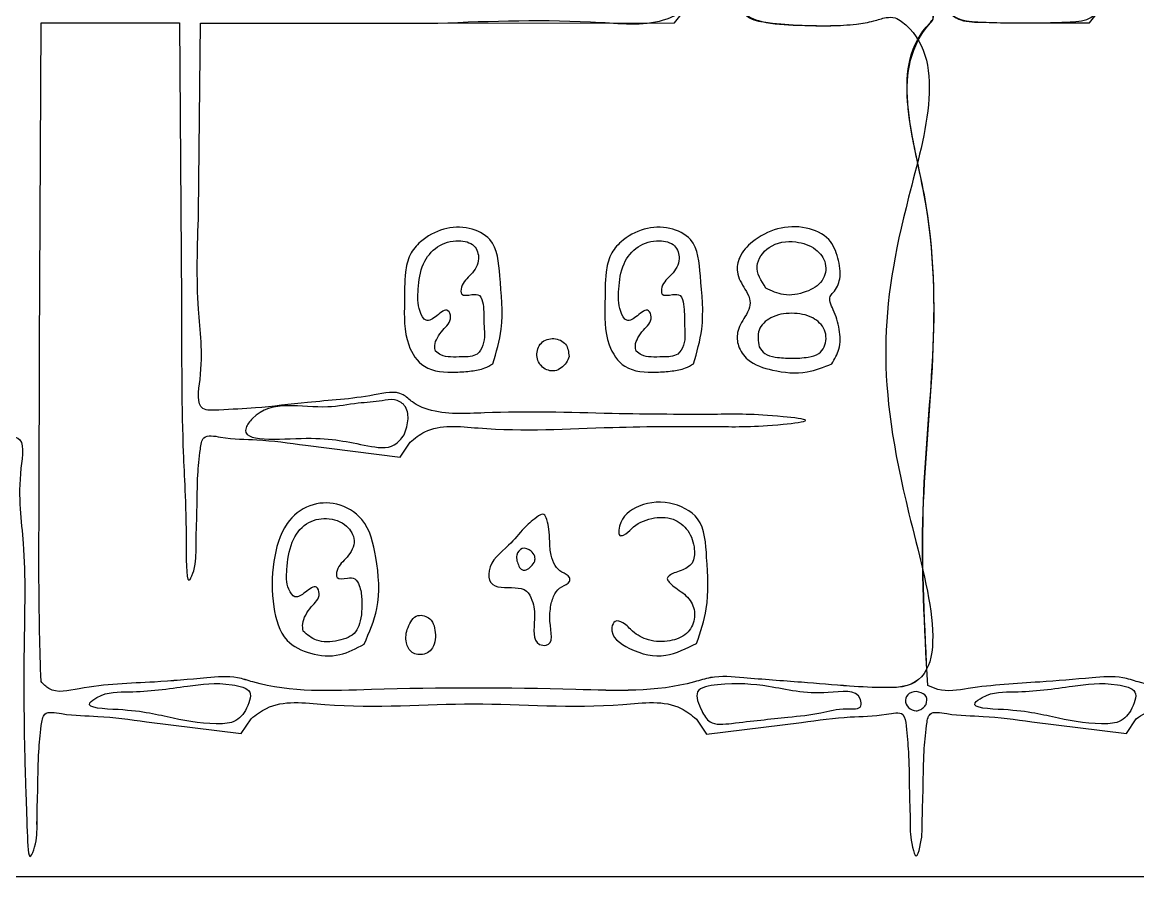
# Model space of a CAD drawing. Extents: x 15.9 to 97.5, y 243.5 to 291.3.
# Drawn here: x 25.06 to 38.71, y 243.53 to 253.99 of the extents above; entities that cross this region are included whole.
import ezdxf

# ---------------------------------------------------------------- set-up
doc = ezdxf.new("R2010")
doc.units = 0
for name, color, linetype in [('black', 7, 'CONTINUOUS'), ('blue', 7, 'CONTINUOUS'), ('red', 7, 'CONTINUOUS')]:
    doc.layers.add(name, color=color, linetype=linetype)

msp = doc.modelspace()

# ---------------------------------------------------------------- linework, layer by layer
at = {"layer": 'black', "color": 7}
for points in [[(15.851808, 267.403162), (15.851808, 291.279162), (56.661142, 291.279162), (97.470476, 291.279162), (97.470476, 267.403162), (97.470476, 243.527163), (56.661142, 243.527163), (15.851808, 243.527163)], [(34.160567, 250.736943)], [(34.081347, 250.015671)], [(30.117799, 249.962385)], [(31.753264, 249.899559)], [(32.573132, 249.962388)], [(30.820882, 249.809424)], [(33.276214, 249.809427)], [(34.969543, 249.809431)], [(31.138705, 247.329783)], [(31.515137, 246.655623)], [(28.496586, 246.535999)], [(30.118146, 246.490493)], [(29.243611, 246.376611)], [(33.31338, 246.384648)], [(25.288607, 245.919046)], [(36.143597, 245.869666)], [(25.249835, 244.622841)]]:
    msp.add_lwpolyline(points, close=True, dxfattribs=at)
for points in [[(25.270088, 250.004163), (25.292148, 253.983496), (26.138815, 253.983496), (26.985482, 253.983496), (27.007612, 250.575663)], [(27.216927, 251.659293), (27.239487, 253.980456), (30.146032, 253.981956)], [(28.527302, 248.811981), (29.685448, 248.666489), (29.806295, 248.848493)], [(26.579955, 245.425314), (27.738102, 245.279822), (27.858949, 245.461827)], [(33.310921, 245.458431), (33.434021, 245.273032), (34.597326, 245.417338)], [(37.417296, 245.425319), (38.575443, 245.279827), (38.696289, 245.461832)]]:
    msp.add_lwpolyline(points, dxfattribs=at)
for points, knots in [([(30.146032, 253.981956), (30.803908, 254.006773), (31.730299, 254.041719), (32.78594, 253.938062), (33.181909, 254.137877), (33.363037, 254.321208), (33.642982, 254.317459), (33.81497, 254.172639), (33.971978, 254.017077), (34.250637, 253.97893), (34.577335, 253.951582), (34.939445, 253.947323), (35.236168, 253.961039), (35.46538, 253.998864), (35.616235, 254.05216), (35.741666, 254.058725), (36.414899, 253.604364), (35.575377, 250.932053), (35.494282, 249.128975), (36.512544, 245.861154), (35.544597, 245.838879), (35.140633, 245.862682), (34.556479, 245.912918), (33.994254, 245.951605), (33.547683, 245.995327), (32.887774, 245.780716), (31.47318, 245.842207), (29.696807, 245.846508), (28.283236, 245.774866), (27.637551, 245.991917), (27.227218, 245.954958), (26.577173, 245.895891), (25.968561, 245.89052), (25.435858, 245.758259), (25.318914, 245.885952), (25.288607, 245.919046)], [0, 0, 0, 0, 1.99607, 2.810776, 3.056248, 3.306011, 3.55579, 3.804345, 3.966705, 4.205517, 4.609957, 4.966678, 5.286301, 5.502161, 5.658383, 5.769247, 5.860269, 8.012685, 11.889929, 14.010111, 14.21123, 14.655297, 15.247622, 15.956565, 16.36219, 16.566231, 18.020869, 20.522643, 21.977155, 22.172489, 22.54761, 23.191264, 24.116902, 24.487581, 24.617254, 24.617254, 24.617254, 24.617254]), ([(36.143595, 245.869608), (36.105801, 246.586724), (35.999344, 248.606629), (36.485112, 251.117955), (35.666732, 253.490455), (36.209662, 254.022645), (36.217958, 254.090728), (36.201766, 254.161555), (36.156652, 254.287548), (36.317853, 254.250608), (36.372437, 254.127157), (36.548553, 254.003287), (36.876499, 253.991025), (37.320865, 253.978497), (37.756845, 253.991161), (38.102328, 254.002264), (38.243808, 254.136796), (38.34099, 254.240241), (38.458036, 254.294627), (38.584817, 254.32292), (38.711598, 254.294627), (38.828646, 254.24024), (38.925824, 254.136798), (39.067331, 254.002246), (39.412566, 253.991299), (39.851722, 253.977412), (40.290433, 253.994101), (40.632383, 253.998364), (40.789083, 254.146518), (41.018567, 254.297357), (41.592152, 254.261823), (42.394817, 254.306436), (43.197482, 254.261823), (43.771068, 254.297355), (44.000551, 254.146518), (44.157258, 253.998363), (44.499157, 253.994128), (44.938251, 253.977202), (45.37607, 253.991921), (45.723804, 254.001314), (45.891693, 254.169548), (46.065788, 254.317175), (46.34225, 254.318531), (46.515086, 254.172453), (46.671935, 254.017126), (46.950656, 253.978887), (47.277326, 253.951581), (47.639443, 253.947311), (47.936165, 253.961029), (48.165378, 253.998854), (48.316233, 254.05215), (48.441663, 254.058715), (49.114895, 253.604354), (48.275374, 250.932044), (48.19428, 249.128963), (49.21254, 245.861146), (48.244594, 245.838868), (47.840629, 245.862681), (47.256486, 245.912861), (46.694215, 245.951767), (46.247738, 245.995041), (45.433063, 245.732646), (43.544947, 245.87258), (41.162746, 245.878701), (39.274768, 245.725167), (38.474885, 245.9917), (38.063936, 245.95448), (37.435558, 245.902102), (36.815146, 245.871824), (36.338616, 245.779084), (36.183668, 245.851054), (36.143597, 245.869666)], [0, 0, 0, 0, 2.131708, 6.004398, 8.113401, 8.167778, 8.231539, 8.302195, 8.412765, 8.488841, 8.662815, 8.821885, 9.099927, 9.622954, 10.160049, 10.434266, 10.60378, 10.726075, 10.859055, 10.983732, 11.10841, 11.24139, 11.363685, 11.5332, 11.807417, 12.344511, 12.871351, 13.148285, 13.3098, 13.501142, 13.957313, 14.950858, 15.944403, 16.400574, 16.591916, 16.753432, 17.030365, 17.557203, 18.094299, 18.368516, 18.538029, 18.787715, 19.037471, 19.286029, 19.448389, 19.687201, 20.091641, 20.448362, 20.767985, 20.983846, 21.140067, 21.250931, 21.341953, 23.494369, 27.371613, 29.491794, 29.692914, 30.136981, 30.729306, 31.438248, 31.843874, 32.047915, 33.985121, 37.382943, 39.320054, 39.515389, 39.89051, 40.534164, 41.411691, 41.787036, 41.917962, 41.917962, 41.917962, 41.917962]), ([(29.806295, 248.848493), (29.864594, 248.895566), (30.095963, 249.082379), (31.007486, 248.963278), (32.125071, 249.042378), (33.488057, 249.044572), (34.077119, 249.032536), (34.795487, 249.11523), (34.0754, 249.197829), (33.484451, 249.184678), (32.156523, 249.195257), (31.02271, 249.23818), (30.174604, 249.175994), (29.848311, 249.317745), (29.674776, 249.496499), (29.188748, 249.378337), (28.622081, 249.353541), (27.965805, 249.263827), (27.571453, 249.249122), (27.172393, 249.226221), (27.290461, 249.861017), (27.180396, 250.549342), (27.203538, 251.252472), (27.216927, 251.659293)], [0, 0, 0, 0, 0.22036, 0.874529, 2.523046, 3.809298, 4.609135, 4.887784, 5.167104, 5.96898, 7.258631, 8.822389, 9.512623, 9.727295, 9.872791, 10.224366, 11.047195, 11.686579, 12.137339, 12.333244, 12.690262, 13.550597, 14.731807, 14.731807, 14.731807, 14.731807]), ([(30.820879, 249.809426), (30.861953, 249.950996), (30.96466, 250.304998), (30.906703, 250.806977), (30.873246, 251.326403), (30.523235, 251.496189), (30.208178, 251.478614), (29.954424, 251.341636), (29.788984, 251.14655), (29.735301, 250.88278), (29.741067, 250.513846), (29.722145, 250.100256), (29.97032, 249.714491), (30.305116, 249.700984), (30.550023, 249.717768), (30.707719, 249.744025), (30.788475, 249.790696), (30.820882, 249.809424)], [0, 0, 0, 0, 0.436277, 1.09093, 1.550025, 1.836196, 2.149453, 2.473412, 2.673111, 2.896071, 3.258954, 3.788179, 4.113296, 4.506411, 4.697613, 4.864241, 4.975925, 4.975925, 4.975925, 4.975925]), ([(33.276212, 249.809429), (33.317286, 249.950999), (33.419993, 250.305001), (33.362036, 250.80698), (33.328579, 251.326406), (32.978568, 251.496191), (32.66351, 251.478617), (32.409757, 251.341638), (32.244316, 251.146553), (32.190633, 250.882783), (32.196399, 250.513849), (32.177477, 250.100259), (32.425652, 249.714494), (32.760448, 249.700987), (33.005355, 249.717771), (33.163051, 249.744028), (33.243807, 249.790699), (33.276214, 249.809427)], [0, 0, 0, 0, 0.436277, 1.09093, 1.550025, 1.836197, 2.149454, 2.473412, 2.673111, 2.896072, 3.258955, 3.78818, 4.113297, 4.506411, 4.697614, 4.864241, 4.975925, 4.975925, 4.975925, 4.975925]), ([(34.969546, 249.809429), (35.003129, 249.867305), (35.077991, 249.996319), (35.071863, 250.236718), (35.010101, 250.427653), (34.946494, 250.550612), (34.937149, 250.636108), (35.021611, 250.708724), (35.089672, 250.870552), (35.054498, 251.105213), (34.946236, 251.369505), (34.643465, 251.500837), (34.299812, 251.486636), (34.014353, 251.336476), (33.832076, 251.143041), (33.790784, 250.912108), (33.888657, 250.751427), (33.969846, 250.618171), (33.969839, 250.490857), (33.891591, 250.361979), (33.800131, 250.214565), (33.814782, 250.011565), (33.957434, 249.8123), (34.273655, 249.71244), (34.637571, 249.674973), (34.869753, 249.769013), (34.969543, 249.809431)], [0, 0, 0, 0, 0.197658, 0.440612, 0.69134, 0.792727, 0.863008, 0.923152, 1.108005, 1.365461, 1.618056, 1.927039, 2.278118, 2.624865, 2.869744, 3.050662, 3.281524, 3.411079, 3.513539, 3.643094, 3.857412, 4.018915, 4.22248, 4.552247, 4.975208, 5.294015, 5.294015, 5.294015, 5.294015]), ([(30.117798, 249.962389), (30.112585, 249.985927), (30.100116, 250.042223), (30.142181, 250.134187), (30.215798, 250.24112), (30.330128, 250.336094), (30.266014, 250.508186), (30.13468, 250.394107), (29.9973, 250.301073), (29.893005, 250.506629), (29.904361, 250.732628), (29.936036, 251.030516), (30.129016, 251.264373), (30.373269, 251.337895), (30.602605, 251.284739), (30.672833, 251.075399), (30.563598, 250.89677), (30.431141, 250.800713), (30.421861, 250.627683), (30.554998, 250.661586), (30.674382, 250.659565), (30.715055, 250.48767), (30.70274, 250.296365), (30.732438, 250.079382), (30.627094, 249.893483), (30.454324, 249.895197), (30.310273, 249.889207), (30.192101, 249.904807), (30.139002, 249.945954), (30.117799, 249.962385)], [0, 0, 0, 0, 0.070873, 0.169512, 0.286448, 0.472957, 0.55694, 0.706793, 0.848371, 0.977451, 1.254757, 1.570335, 1.840485, 2.110508, 2.306745, 2.4723, 2.685681, 2.88275, 2.965462, 3.090141, 3.184051, 3.298699, 3.536268, 3.799016, 3.929604, 4.116221, 4.258848, 4.378477, 4.458001, 4.458001, 4.458001, 4.458001]), ([(32.573131, 249.962392), (32.567918, 249.98593), (32.555449, 250.042226), (32.597514, 250.13419), (32.671131, 250.241123), (32.785461, 250.336097), (32.721347, 250.508189), (32.590012, 250.39411), (32.452632, 250.301076), (32.348337, 250.506632), (32.359693, 250.732631), (32.391368, 251.030519), (32.584348, 251.264376), (32.828601, 251.337898), (33.057938, 251.284742), (33.128166, 251.075402), (33.018931, 250.896773), (32.886474, 250.800716), (32.877194, 250.627686), (33.010331, 250.661589), (33.129716, 250.659568), (33.170389, 250.487673), (33.158074, 250.296368), (33.187772, 250.079385), (33.082427, 249.893486), (32.909657, 249.8952), (32.765606, 249.88921), (32.647435, 249.90481), (32.594335, 249.945957), (32.573132, 249.962388)], [0, 0, 0, 0, 0.070873, 0.169512, 0.286448, 0.472957, 0.55694, 0.706793, 0.848371, 0.977452, 1.254758, 1.570335, 1.840485, 2.110508, 2.306746, 2.472301, 2.685682, 2.882751, 2.965463, 3.090142, 3.184052, 3.298701, 3.53627, 3.799017, 3.929606, 4.116223, 4.25885, 4.378479, 4.458003, 4.458003, 4.458003, 4.458003]), ([(34.160567, 250.736946), (34.103604, 250.826455), (33.994011, 250.998663), (34.201884, 251.287229), (34.506759, 251.326923), (34.769789, 251.240404), (34.920254, 251.044854), (34.87156, 250.798688), (34.64541, 250.675007), (34.388991, 250.627408), (34.232146, 250.702619), (34.160567, 250.736943)], [0, 0, 0, 0, 0.290859, 0.559589, 0.893884, 1.153136, 1.363502, 1.573077, 1.812389, 2.08971, 2.322515, 2.322515, 2.322515, 2.322515]), ([(27.007612, 250.575663), (27.008586, 249.899046), (27.010171, 248.798862), (27.068698, 248.090653), (27.065757, 247.028227), (27.189816, 247.348967), (27.182286, 247.609869), (27.200563, 248.009103), (27.200542, 248.415283), (27.229208, 248.692649), (27.263845, 248.95647), (27.594607, 248.881856), (27.970165, 248.888866), (28.324596, 248.839954), (28.527302, 248.811981)], [0, 0, 0, 0, 1.850066, 3.008221, 3.411393, 3.527439, 3.823423, 4.263199, 4.701286, 5.020545, 5.166436, 5.368579, 5.81678, 6.415576, 6.415576, 6.415576, 6.415576]), ([(34.081347, 250.015671), (34.068566, 250.08792), (34.04306, 250.232108), (34.232589, 250.403549), (34.477625, 250.441305), (34.727412, 250.402218), (34.905694, 250.236115), (34.906352, 250.039975), (34.807017, 249.919248), (34.65784, 249.882422), (34.478077, 249.873853), (34.300469, 249.883018), (34.147138, 249.917873), (34.101086, 249.986329), (34.081347, 250.015671)], [0, 0, 0, 0, 0.20685, 0.412808, 0.676044, 0.939278, 1.145237, 1.352087, 1.455004, 1.592202, 1.79425, 1.996297, 2.133495, 2.236414, 2.236414, 2.236414, 2.236414]), ([(31.753264, 249.899559), (31.746323, 249.954192), (31.732321, 250.064404), (31.565346, 250.139089), (31.394195, 250.083216), (31.338204, 249.909597), (31.410943, 249.752097), (31.557769, 249.704728), (31.659205, 249.75539), (31.724029, 249.816694), (31.743665, 249.872351), (31.753264, 249.899559)], [0, 0, 0, 0, 0.155403, 0.313494, 0.475556, 0.637618, 0.795708, 0.951112, 1.036555, 1.125897, 1.211338, 1.211338, 1.211338, 1.211338]), ([(25.288598, 245.918996), (25.282075, 246.118525), (25.259568, 246.807032), (25.265867, 248.16909), (25.26854, 249.331223), (25.270088, 250.004163)], [0, 0, 0, 0, 0.598878, 2.066527, 4.085443, 4.085443, 4.085443, 4.085443]), ([(23.765032, 248.798446), (23.967216, 248.824779), (24.319903, 248.870715), (24.701616, 248.884207), (25.105468, 248.944539), (24.983737, 248.256751), (25.112197, 247.526007), (25.069509, 246.304652), (25.083683, 244.99611), (25.107347, 244.446432), (25.131954, 243.672945), (25.243354, 243.965083), (25.235137, 244.219384), (25.244321, 244.471479), (25.249835, 244.622841)], [0, 0, 0, 0, 0.599974, 1.046582, 1.244415, 1.613246, 2.536707, 3.829091, 5.212375, 6.070397, 6.368213, 6.483238, 6.777817, 7.220454, 7.220454, 7.220454, 7.220454]), ([(29.243646, 246.376619), (29.306201, 246.519382), (29.453926, 246.85652), (29.408205, 247.390846), (29.292272, 247.901407), (28.924665, 248.120879), (28.559168, 248.103817), (28.237085, 247.836755), (28.114455, 247.364378), (28.10852, 246.877293), (28.232807, 246.411123), (28.594041, 246.240265), (28.943184, 246.212222), (29.146642, 246.323551), (29.243611, 246.376611)], [0, 0, 0, 0, 0.460661, 1.087862, 1.584767, 1.943121, 2.271964, 2.623145, 3.11751, 3.671545, 4.113822, 4.441784, 4.798901, 5.124091, 5.124091, 5.124091, 5.124091]), ([(33.313388, 246.38466), (33.360867, 246.525178), (33.476497, 246.867398), (33.437804, 247.376283), (33.411805, 247.92848), (32.975747, 248.149363), (32.570072, 248.091701), (32.362216, 247.896316), (32.357048, 247.694059), (32.454292, 247.716635), (32.541433, 247.834429), (32.756001, 247.93149), (33.023583, 247.93713), (33.229218, 247.773528), (33.296094, 247.566981), (33.284647, 247.355437), (33.146794, 247.280565), (33.043195, 247.251946), (32.985392, 247.222496), (32.942621, 247.176553), (32.987674, 247.123873), (33.040944, 247.07303), (33.153368, 247.002644), (33.277513, 246.882945), (33.30423, 246.675), (33.202389, 246.479796), (32.974577, 246.400358), (32.73551, 246.404525), (32.536366, 246.510583), (32.443701, 246.630887), (32.310152, 246.679118), (32.229106, 246.482837), (32.536776, 246.269621), (32.92373, 246.190068), (33.188337, 246.322205), (33.31338, 246.384648)], [0, 0, 0, 0, 0.439215, 1.06967, 1.553273, 1.948544, 2.369525, 2.708228, 2.77573, 2.822167, 2.946795, 3.224961, 3.485442, 3.712732, 3.955012, 4.125711, 4.288291, 4.378626, 4.449043, 4.489784, 4.537685, 4.621424, 4.726127, 4.929305, 5.116357, 5.313915, 5.539044, 5.797589, 6.020166, 6.176627, 6.274416, 6.356852, 6.691479, 7.143563, 7.548611, 7.548611, 7.548611, 7.548611]), ([(31.515146, 246.655619), (31.516962, 246.721804), (31.520131, 246.837351), (31.567462, 246.989403), (31.651287, 247.087703), (31.762989, 247.113528), (31.763038, 247.222133), (31.652886, 247.247365), (31.572827, 247.341058), (31.522567, 247.475241), (31.515109, 247.626506), (31.5094, 247.777163), (31.488756, 247.880821), (31.445683, 247.993444), (31.311249, 247.900027), (31.185474, 247.786032), (30.998601, 247.550444), (30.751192, 247.378926), (30.781825, 247.044465), (31.042128, 247.081051), (31.23896, 247.047208), (31.321786, 246.878591), (31.343507, 246.67434), (31.291697, 246.378332), (31.568124, 246.340705), (31.538385, 246.517452), (31.515137, 246.655623)], [0, 0, 0, 0, 0.198355, 0.346292, 0.466047, 0.580332, 0.628297, 0.742581, 0.857416, 0.994716, 1.161912, 1.313071, 1.435335, 1.507581, 1.600065, 1.805092, 2.084961, 2.482022, 2.627092, 2.930358, 3.074331, 3.204975, 3.440744, 3.755136, 3.837982, 4.134726, 4.134726, 4.134726, 4.134726]), ([(28.496553, 246.535983), (28.492791, 246.565632), (28.484242, 246.633011), (28.527075, 246.737071), (28.603805, 246.852002), (28.720273, 246.947622), (28.658539, 247.122192), (28.525805, 247.008268), (28.396661, 246.917343), (28.285232, 247.092264), (28.297296, 247.320672), (28.331077, 247.614399), (28.511738, 247.871958), (28.788413, 247.938754), (29.027722, 247.857929), (29.160278, 247.638923), (29.048163, 247.429493), (28.911337, 247.334896), (28.895159, 247.156459), (29.031253, 247.189565), (29.138683, 247.189342), (29.201984, 247.070637), (29.215794, 246.933745), (29.218552, 246.774358), (29.195294, 246.638548), (29.130809, 246.47891), (28.918123, 246.407067), (28.671519, 246.387765), (28.549089, 246.491509), (28.496586, 246.535999)], [0, 0, 0, 0, 0.088514, 0.201156, 0.324222, 0.51274, 0.597222, 0.747471, 0.886702, 1.005377, 1.248973, 1.591034, 1.875097, 2.12837, 2.389904, 2.586902, 2.80837, 3.013253, 3.098151, 3.223494, 3.314882, 3.411944, 3.579608, 3.737642, 3.884542, 3.994758, 4.232871, 4.498492, 4.697928, 4.697928, 4.697928, 4.697928]), ([(31.138705, 247.329783), (31.120373, 247.374582), (31.088082, 247.453497), (31.174764, 247.576592), (31.285056, 247.526751), (31.336931, 247.460194), (31.338245, 247.383082), (31.288304, 247.330186), (31.241079, 247.28172), (31.171971, 247.278705), (31.150652, 247.311439), (31.138705, 247.329783)], [0, 0, 0, 0, 0.13842, 0.243828, 0.357169, 0.433674, 0.492851, 0.569356, 0.643042, 0.690917, 0.751941, 0.751941, 0.751941, 0.751941]), ([(30.118146, 246.490493), (30.109135, 246.565163), (30.093607, 246.69384), (29.87444, 246.760278), (29.766652, 246.578341), (29.739228, 246.409609), (29.81904, 246.25082), (29.960865, 246.238129), (30.060931, 246.290017), (30.110376, 246.381487), (30.115393, 246.451873), (30.118146, 246.490493)], [0, 0, 0, 0, 0.207537, 0.357644, 0.546174, 0.737317, 0.872922, 1.021249, 1.105799, 1.200914, 1.316548, 1.316548, 1.316548, 1.316548]), ([(27.858949, 245.461827), (27.920071, 245.508876), (28.17386, 245.70423), (29.164334, 245.563665), (30.586538, 245.701985), (32.004895, 245.562171), (32.999987, 245.705491), (33.250351, 245.506558), (33.310921, 245.458431)], [0, 0, 0, 0, 0.227093, 0.942917, 2.76532, 4.594231, 5.307255, 5.534804, 5.534804, 5.534804, 5.534804]), ([(38.696289, 245.461832), (38.767832, 245.50864), (39.108442, 245.731486), (40.416683, 245.537974), (41.54004, 245.599406), (42.352481, 245.643836)], [0, 0, 0, 0, 0.25308, 1.204889, 3.69202, 3.69202, 3.69202, 3.69202]), ([(25.249808, 244.622833), (25.251291, 244.771552), (25.253856, 245.028651), (25.281799, 245.305979), (25.316514, 245.569804), (25.647249, 245.495189), (26.022824, 245.502199), (26.377252, 245.453288), (26.579955, 245.425314)], [0, 0, 0, 0, 0.438086, 0.757345, 0.903236, 1.105379, 1.55358, 2.152376, 2.152376, 2.152376, 2.152376]), ([(34.597326, 245.417338), (34.800824, 245.445445), (35.155999, 245.494501), (35.528749, 245.486583), (35.860579, 245.565312), (35.885629, 245.298494), (35.915256, 245.024008), (35.914668, 244.622685), (35.931329, 244.209135), (35.927571, 243.983114), (36.00248, 243.724457), (36.077382, 243.983115), (36.073682, 244.209112), (36.090093, 244.625417), (36.090626, 245.027859), (36.119194, 245.306059), (36.153841, 245.56979), (36.484599, 245.495208), (36.86016, 245.502198), (37.214591, 245.45329), (37.417296, 245.425319)], [0, 0, 0, 0, 0.600372, 1.047858, 1.246914, 1.392214, 1.713285, 2.144029, 2.586666, 2.881245, 2.99627, 3.111295, 3.405875, 3.848511, 4.286597, 4.605856, 4.751747, 4.95389, 5.402091, 6.000887, 6.000887, 6.000887, 6.000887])]:
    msp.add_open_spline(points, degree=3, knots=knots, dxfattribs=at)
at = {"layer": 'blue', "color": 7}
for points in [[(15.851808, 267.403162), (15.851808, 291.279162), (56.661142, 291.279162), (97.470476, 291.279162), (97.470476, 267.403162), (97.470476, 243.527163), (56.661142, 243.527163), (15.851808, 243.527163)], [(34.160567, 250.736943)], [(34.081347, 250.015671)], [(30.117799, 249.962385)], [(31.753264, 249.899559)], [(32.573132, 249.962388)], [(30.820882, 249.809424)], [(33.276214, 249.809427)], [(34.969543, 249.809431)], [(31.138705, 247.329783)], [(31.515137, 246.655623)], [(28.496586, 246.535999)], [(30.118146, 246.490493)], [(29.243611, 246.376611)], [(33.31338, 246.384648)], [(25.288607, 245.918964)], [(36.143601, 245.869634)], [(25.249845, 244.622845)]]:
    msp.add_lwpolyline(points, close=True, dxfattribs=at)
for points in [[(27.216927, 251.659293), (27.239487, 253.980456), (30.141654, 253.981956), (33.04382, 253.983456), (33.269361, 254.271491), (33.494902, 254.559526), (33.734048, 254.273068)], [(37.30643, 253.983496), (38.124056, 253.983496), (38.349478, 254.271531), (38.5749, 254.559566), (38.815361, 254.271531), (39.055824, 253.983496), (39.855941, 253.983496), (40.656058, 253.983496), (40.932771, 254.315991)], [(25.270088, 250.004163), (25.292148, 253.983496), (26.138815, 253.983496), (26.985482, 253.983496), (27.007612, 250.575663)], [(28.527302, 248.811981), (29.685448, 248.666489), (29.806295, 248.848493)], [(26.579955, 245.425314), (27.738102, 245.279822), (27.858949, 245.461827)], [(33.310921, 245.458431), (33.434021, 245.273032), (34.597326, 245.417338)], [(37.417296, 245.425319), (38.575443, 245.279827), (38.696289, 245.461832)]]:
    msp.add_lwpolyline(points, dxfattribs=at)
for points, knots in [([(33.734048, 254.273068), (33.792854, 254.199593), (33.905301, 254.059096), (34.226978, 253.963203), (34.573973, 253.95581), (34.944457, 253.945993), (35.238287, 253.961097), (35.46577, 253.998945), (35.616237, 254.052075), (35.741666, 254.058644), (36.414901, 253.604278), (35.575375, 250.931975), (35.494282, 249.128892), (36.512544, 245.861071), (35.544597, 245.838796), (35.140633, 245.862599), (34.556479, 245.912835), (33.994254, 245.951522), (33.547683, 245.995244), (32.887774, 245.780633), (31.47318, 245.842124), (29.696807, 245.846425), (28.283236, 245.774783), (27.637551, 245.991834), (27.227218, 245.954875), (26.577173, 245.895809), (25.968561, 245.890438), (25.435858, 245.758177), (25.318914, 245.88587), (25.288607, 245.918964)], [0, 0, 0, 0, 0.275612, 0.527014, 0.969208, 1.321046, 1.637205, 1.851771, 2.007993, 2.118858, 2.209879, 4.362295, 8.239539, 10.359722, 10.560841, 11.004908, 11.597233, 12.306176, 12.711801, 12.915842, 14.37048, 16.872255, 18.326766, 18.5221, 18.897221, 19.540875, 20.466513, 20.837192, 20.966865, 20.966865, 20.966865, 20.966865]), ([(36.143595, 245.869608), (36.104253, 246.586343), (35.993578, 248.602619), (36.487952, 251.164649), (35.666408, 253.449058), (36.224787, 254.037773), (36.18654, 254.126351), (36.122915, 254.211174), (36.043284, 254.268951), (36.020334, 254.3722), (36.118545, 254.366438), (36.196911, 254.340128), (36.288405, 254.270148), (36.371916, 254.159976), (36.500828, 254.004997), (36.857401, 253.987613), (37.125425, 253.985155), (37.30643, 253.983496)], [0, 0, 0, 0, 2.135769, 6.008219, 8.119462, 8.178542, 8.253692, 8.371526, 8.504483, 8.551594, 8.625384, 8.712119, 8.826841, 8.952733, 9.134127, 9.400489, 9.95454, 9.95454, 9.95454, 9.95454]), ([(46.434049, 254.273109), (46.492855, 254.199633), (46.605302, 254.059137), (46.92698, 253.963243), (47.273974, 253.95585), (47.644459, 253.946033), (47.938288, 253.961137), (48.165772, 253.998985), (48.316239, 254.052115), (48.441667, 254.058684), (49.114902, 253.604318), (48.275376, 250.932015), (48.194284, 249.12893), (49.212544, 245.861114), (48.244598, 245.838836), (47.840633, 245.862649), (47.25649, 245.912829), (46.694219, 245.951735), (46.247742, 245.995009), (45.433067, 245.732614), (43.544951, 245.872548), (41.16275, 245.878669), (39.274772, 245.725135), (38.474889, 245.991668), (38.06394, 245.954448), (37.435562, 245.90207), (36.81515, 245.871792), (36.33862, 245.779052), (36.183672, 245.851022), (36.143601, 245.869634)], [0, 0, 0, 0, 0.275613, 0.527015, 0.969209, 1.321047, 1.637207, 1.851772, 2.007994, 2.118858, 2.20988, 4.362296, 8.23954, 10.359721, 10.560841, 11.004908, 11.597233, 12.306175, 12.711801, 12.915842, 14.853048, 18.25087, 20.187981, 20.383316, 20.758437, 21.402091, 22.279618, 22.654962, 22.785889, 22.785889, 22.785889, 22.785889]), ([(29.806295, 248.848493), (29.864594, 248.895566), (30.095963, 249.082379), (31.007486, 248.963278), (32.125071, 249.042378), (33.488057, 249.044572), (34.077119, 249.032536), (34.795487, 249.11523), (34.0754, 249.197829), (33.484451, 249.184678), (32.156523, 249.195257), (31.02271, 249.23818), (30.174604, 249.175994), (29.848311, 249.317745), (29.674776, 249.496499), (29.188748, 249.378337), (28.622081, 249.353541), (27.965805, 249.263827), (27.571453, 249.249122), (27.172393, 249.226221), (27.290461, 249.861017), (27.180396, 250.549342), (27.203538, 251.252472), (27.216927, 251.659293)], [0, 0, 0, 0, 0.22036, 0.874529, 2.523046, 3.809298, 4.609135, 4.887784, 5.167104, 5.96898, 7.258631, 8.822389, 9.512623, 9.727295, 9.872791, 10.224366, 11.047195, 11.686579, 12.137339, 12.333244, 12.690262, 13.550597, 14.731807, 14.731807, 14.731807, 14.731807]), ([(30.820879, 249.809426), (30.861953, 249.950996), (30.96466, 250.304998), (30.906703, 250.806977), (30.873246, 251.326403), (30.523235, 251.496189), (30.208178, 251.478614), (29.954424, 251.341636), (29.788984, 251.14655), (29.735301, 250.88278), (29.741067, 250.513846), (29.722145, 250.100256), (29.97032, 249.714491), (30.305116, 249.700984), (30.550023, 249.717768), (30.707719, 249.744025), (30.788475, 249.790696), (30.820882, 249.809424)], [0, 0, 0, 0, 0.436277, 1.09093, 1.550025, 1.836196, 2.149453, 2.473412, 2.673111, 2.896071, 3.258954, 3.788179, 4.113296, 4.506411, 4.697613, 4.864241, 4.975925, 4.975925, 4.975925, 4.975925]), ([(33.276212, 249.809429), (33.317286, 249.950999), (33.419993, 250.305001), (33.362036, 250.80698), (33.328579, 251.326406), (32.978568, 251.496191), (32.66351, 251.478617), (32.409757, 251.341638), (32.244316, 251.146553), (32.190633, 250.882783), (32.196399, 250.513849), (32.177477, 250.100259), (32.425652, 249.714494), (32.760448, 249.700987), (33.005355, 249.717771), (33.163051, 249.744028), (33.243807, 249.790699), (33.276214, 249.809427)], [0, 0, 0, 0, 0.436277, 1.09093, 1.550025, 1.836197, 2.149454, 2.473412, 2.673111, 2.896072, 3.258955, 3.78818, 4.113297, 4.506411, 4.697614, 4.864241, 4.975925, 4.975925, 4.975925, 4.975925]), ([(34.969546, 249.809429), (35.003129, 249.867305), (35.077991, 249.996319), (35.071863, 250.236718), (35.010101, 250.427653), (34.946494, 250.550612), (34.937149, 250.636108), (35.021611, 250.708724), (35.089672, 250.870552), (35.054498, 251.105213), (34.946236, 251.369505), (34.643465, 251.500837), (34.299812, 251.486636), (34.014353, 251.336476), (33.832076, 251.143041), (33.790784, 250.912108), (33.888657, 250.751427), (33.969846, 250.618171), (33.969839, 250.490857), (33.891591, 250.361979), (33.800131, 250.214565), (33.814782, 250.011565), (33.957434, 249.8123), (34.273655, 249.71244), (34.637571, 249.674973), (34.869753, 249.769013), (34.969543, 249.809431)], [0, 0, 0, 0, 0.197658, 0.440612, 0.69134, 0.792727, 0.863008, 0.923152, 1.108005, 1.365461, 1.618056, 1.927039, 2.278118, 2.624865, 2.869744, 3.050662, 3.281524, 3.411079, 3.513539, 3.643094, 3.857412, 4.018915, 4.22248, 4.552247, 4.975208, 5.294015, 5.294015, 5.294015, 5.294015]), ([(30.117798, 249.962389), (30.112585, 249.985927), (30.100116, 250.042223), (30.142181, 250.134187), (30.215798, 250.24112), (30.330128, 250.336094), (30.266014, 250.508186), (30.13468, 250.394107), (29.9973, 250.301073), (29.893005, 250.506629), (29.904361, 250.732628), (29.936036, 251.030516), (30.129016, 251.264373), (30.373269, 251.337895), (30.602605, 251.284739), (30.672833, 251.075399), (30.563598, 250.89677), (30.431141, 250.800713), (30.421861, 250.627683), (30.554998, 250.661586), (30.674382, 250.659565), (30.715055, 250.48767), (30.70274, 250.296365), (30.732438, 250.079382), (30.627094, 249.893483), (30.454324, 249.895197), (30.310273, 249.889207), (30.192101, 249.904807), (30.139002, 249.945954), (30.117799, 249.962385)], [0, 0, 0, 0, 0.070873, 0.169512, 0.286448, 0.472957, 0.55694, 0.706793, 0.848371, 0.977451, 1.254757, 1.570335, 1.840485, 2.110508, 2.306745, 2.4723, 2.685681, 2.88275, 2.965462, 3.090141, 3.184051, 3.298699, 3.536268, 3.799016, 3.929604, 4.116221, 4.258848, 4.378477, 4.458001, 4.458001, 4.458001, 4.458001]), ([(32.573131, 249.962392), (32.567918, 249.98593), (32.555449, 250.042226), (32.597514, 250.13419), (32.671131, 250.241123), (32.785461, 250.336097), (32.721347, 250.508189), (32.590012, 250.39411), (32.452632, 250.301076), (32.348337, 250.506632), (32.359693, 250.732631), (32.391368, 251.030519), (32.584348, 251.264376), (32.828601, 251.337898), (33.057938, 251.284742), (33.128166, 251.075402), (33.018931, 250.896773), (32.886474, 250.800716), (32.877194, 250.627686), (33.010331, 250.661589), (33.129716, 250.659568), (33.170389, 250.487673), (33.158074, 250.296368), (33.187772, 250.079385), (33.082427, 249.893486), (32.909657, 249.8952), (32.765606, 249.88921), (32.647435, 249.90481), (32.594335, 249.945957), (32.573132, 249.962388)], [0, 0, 0, 0, 0.070873, 0.169512, 0.286448, 0.472957, 0.55694, 0.706793, 0.848371, 0.977452, 1.254758, 1.570335, 1.840485, 2.110508, 2.306746, 2.472301, 2.685682, 2.882751, 2.965463, 3.090142, 3.184052, 3.298701, 3.53627, 3.799017, 3.929606, 4.116223, 4.25885, 4.378479, 4.458003, 4.458003, 4.458003, 4.458003]), ([(34.160567, 250.736946), (34.103604, 250.826455), (33.994011, 250.998663), (34.201884, 251.287229), (34.506759, 251.326923), (34.769789, 251.240404), (34.920254, 251.044854), (34.87156, 250.798688), (34.64541, 250.675007), (34.388991, 250.627408), (34.232146, 250.702619), (34.160567, 250.736943)], [0, 0, 0, 0, 0.290859, 0.559589, 0.893884, 1.153136, 1.363502, 1.573077, 1.812389, 2.08971, 2.322515, 2.322515, 2.322515, 2.322515]), ([(27.007612, 250.575663), (27.008586, 249.899046), (27.010171, 248.798862), (27.068698, 248.090653), (27.065757, 247.028227), (27.189816, 247.348967), (27.182286, 247.609869), (27.200563, 248.009103), (27.200542, 248.415283), (27.229208, 248.692649), (27.263845, 248.95647), (27.594607, 248.881856), (27.970165, 248.888866), (28.324596, 248.839954), (28.527302, 248.811981)], [0, 0, 0, 0, 1.850066, 3.008221, 3.411393, 3.527439, 3.823423, 4.263199, 4.701286, 5.020545, 5.166436, 5.368579, 5.81678, 6.415576, 6.415576, 6.415576, 6.415576]), ([(34.081347, 250.015671), (34.068566, 250.08792), (34.04306, 250.232108), (34.232589, 250.403549), (34.477625, 250.441305), (34.727412, 250.402218), (34.905694, 250.236115), (34.906352, 250.039975), (34.807017, 249.919248), (34.65784, 249.882422), (34.478077, 249.873853), (34.300469, 249.883018), (34.147138, 249.917873), (34.101086, 249.986329), (34.081347, 250.015671)], [0, 0, 0, 0, 0.20685, 0.412808, 0.676044, 0.939278, 1.145237, 1.352087, 1.455004, 1.592202, 1.79425, 1.996297, 2.133495, 2.236414, 2.236414, 2.236414, 2.236414]), ([(31.753264, 249.899559), (31.746323, 249.954192), (31.732321, 250.064404), (31.565346, 250.139089), (31.394195, 250.083216), (31.338204, 249.909597), (31.410943, 249.752097), (31.557769, 249.704728), (31.659205, 249.75539), (31.724029, 249.816694), (31.743665, 249.872351), (31.753264, 249.899559)], [0, 0, 0, 0, 0.155403, 0.313494, 0.475556, 0.637618, 0.795708, 0.951112, 1.036555, 1.125897, 1.211338, 1.211338, 1.211338, 1.211338]), ([(25.288598, 245.918996), (25.282075, 246.118525), (25.259568, 246.807032), (25.265867, 248.16909), (25.26854, 249.331223), (25.270088, 250.004163)], [0, 0, 0, 0, 0.598878, 2.066527, 4.085443, 4.085443, 4.085443, 4.085443]), ([(23.765042, 248.79845), (23.967226, 248.824783), (24.319913, 248.870719), (24.701626, 248.884211), (25.105478, 248.944543), (24.983747, 248.256755), (25.112207, 247.526011), (25.069519, 246.304656), (25.083693, 244.996114), (25.107357, 244.446436), (25.131964, 243.672949), (25.243364, 243.965087), (25.235147, 244.219388), (25.244331, 244.471483), (25.249845, 244.622845)], [0, 0, 0, 0, 0.599974, 1.046582, 1.244415, 1.613246, 2.536707, 3.829091, 5.212375, 6.070397, 6.368213, 6.483238, 6.777817, 7.220454, 7.220454, 7.220454, 7.220454]), ([(29.243646, 246.376619), (29.306201, 246.519382), (29.453926, 246.85652), (29.408205, 247.390846), (29.292272, 247.901407), (28.924665, 248.120879), (28.559168, 248.103817), (28.237085, 247.836755), (28.114455, 247.364378), (28.10852, 246.877293), (28.232807, 246.411123), (28.594041, 246.240265), (28.943184, 246.212222), (29.146642, 246.323551), (29.243611, 246.376611)], [0, 0, 0, 0, 0.460661, 1.087862, 1.584767, 1.943121, 2.271964, 2.623145, 3.11751, 3.671545, 4.113822, 4.441784, 4.798901, 5.124091, 5.124091, 5.124091, 5.124091]), ([(33.313388, 246.38466), (33.360867, 246.525178), (33.476497, 246.867398), (33.437804, 247.376283), (33.411805, 247.92848), (32.975747, 248.149363), (32.570072, 248.091701), (32.362216, 247.896316), (32.357048, 247.694059), (32.454292, 247.716635), (32.541433, 247.834429), (32.756001, 247.93149), (33.023583, 247.93713), (33.229218, 247.773528), (33.296094, 247.566981), (33.284647, 247.355437), (33.146794, 247.280565), (33.043195, 247.251946), (32.985392, 247.222496), (32.942621, 247.176553), (32.987674, 247.123873), (33.040944, 247.07303), (33.153368, 247.002644), (33.277513, 246.882945), (33.30423, 246.675), (33.202389, 246.479796), (32.974577, 246.400358), (32.73551, 246.404525), (32.536366, 246.510583), (32.443701, 246.630887), (32.310152, 246.679118), (32.229106, 246.482837), (32.536776, 246.269621), (32.92373, 246.190068), (33.188337, 246.322205), (33.31338, 246.384648)], [0, 0, 0, 0, 0.439215, 1.06967, 1.553273, 1.948544, 2.369525, 2.708228, 2.77573, 2.822167, 2.946795, 3.224961, 3.485442, 3.712732, 3.955012, 4.125711, 4.288291, 4.378626, 4.449043, 4.489784, 4.537685, 4.621424, 4.726127, 4.929305, 5.116357, 5.313915, 5.539044, 5.797589, 6.020166, 6.176627, 6.274416, 6.356852, 6.691479, 7.143563, 7.548611, 7.548611, 7.548611, 7.548611]), ([(31.515146, 246.655619), (31.516962, 246.721804), (31.520131, 246.837351), (31.567462, 246.989403), (31.651287, 247.087703), (31.762989, 247.113528), (31.763038, 247.222133), (31.652886, 247.247365), (31.572827, 247.341058), (31.522567, 247.475241), (31.515109, 247.626506), (31.5094, 247.777163), (31.488756, 247.880821), (31.445683, 247.993444), (31.311249, 247.900027), (31.185474, 247.786032), (30.998601, 247.550444), (30.751192, 247.378926), (30.781825, 247.044465), (31.042128, 247.081051), (31.23896, 247.047208), (31.321786, 246.878591), (31.343507, 246.67434), (31.291697, 246.378332), (31.568124, 246.340705), (31.538385, 246.517452), (31.515137, 246.655623)], [0, 0, 0, 0, 0.198355, 0.346292, 0.466047, 0.580332, 0.628297, 0.742581, 0.857416, 0.994716, 1.161912, 1.313071, 1.435335, 1.507581, 1.600065, 1.805092, 2.084961, 2.482022, 2.627092, 2.930358, 3.074331, 3.204975, 3.440744, 3.755136, 3.837982, 4.134726, 4.134726, 4.134726, 4.134726]), ([(28.496553, 246.535983), (28.492791, 246.565632), (28.484242, 246.633011), (28.527075, 246.737071), (28.603805, 246.852002), (28.720273, 246.947622), (28.658539, 247.122192), (28.525805, 247.008268), (28.396661, 246.917343), (28.285232, 247.092264), (28.297296, 247.320672), (28.331077, 247.614399), (28.511738, 247.871958), (28.788413, 247.938754), (29.027722, 247.857929), (29.160278, 247.638923), (29.048163, 247.429493), (28.911337, 247.334896), (28.895159, 247.156459), (29.031253, 247.189565), (29.138683, 247.189342), (29.201984, 247.070637), (29.215794, 246.933745), (29.218552, 246.774358), (29.195294, 246.638548), (29.130809, 246.47891), (28.918123, 246.407067), (28.671519, 246.387765), (28.549089, 246.491509), (28.496586, 246.535999)], [0, 0, 0, 0, 0.088514, 0.201156, 0.324222, 0.51274, 0.597222, 0.747471, 0.886702, 1.005377, 1.248973, 1.591034, 1.875097, 2.12837, 2.389904, 2.586902, 2.80837, 3.013253, 3.098151, 3.223494, 3.314882, 3.411944, 3.579608, 3.737642, 3.884542, 3.994758, 4.232871, 4.498492, 4.697928, 4.697928, 4.697928, 4.697928]), ([(31.138705, 247.329783), (31.120373, 247.374582), (31.088082, 247.453497), (31.174764, 247.576592), (31.285056, 247.526751), (31.336931, 247.460194), (31.338245, 247.383082), (31.288304, 247.330186), (31.241079, 247.28172), (31.171971, 247.278705), (31.150652, 247.311439), (31.138705, 247.329783)], [0, 0, 0, 0, 0.13842, 0.243828, 0.357169, 0.433674, 0.492851, 0.569356, 0.643042, 0.690917, 0.751941, 0.751941, 0.751941, 0.751941]), ([(30.118146, 246.490493), (30.109135, 246.565163), (30.093607, 246.69384), (29.87444, 246.760278), (29.766652, 246.578341), (29.739228, 246.409609), (29.81904, 246.25082), (29.960865, 246.238129), (30.060931, 246.290017), (30.110376, 246.381487), (30.115393, 246.451873), (30.118146, 246.490493)], [0, 0, 0, 0, 0.207537, 0.357644, 0.546174, 0.737317, 0.872922, 1.021249, 1.105799, 1.200914, 1.316548, 1.316548, 1.316548, 1.316548]), ([(27.858949, 245.461827), (27.920071, 245.508876), (28.17386, 245.70423), (29.164334, 245.563665), (30.586538, 245.701985), (32.004895, 245.562171), (32.999987, 245.705491), (33.250351, 245.506558), (33.310921, 245.458431)], [0, 0, 0, 0, 0.227093, 0.942917, 2.76532, 4.594231, 5.307255, 5.534804, 5.534804, 5.534804, 5.534804]), ([(38.696289, 245.461832), (38.767832, 245.50864), (39.108442, 245.731486), (40.416683, 245.537974), (41.54004, 245.599406), (42.352481, 245.643836)], [0, 0, 0, 0, 0.25308, 1.204889, 3.69202, 3.69202, 3.69202, 3.69202]), ([(25.249808, 244.622833), (25.251291, 244.771552), (25.253856, 245.028651), (25.281799, 245.305979), (25.316514, 245.569804), (25.647249, 245.495189), (26.022824, 245.502199), (26.377252, 245.453288), (26.579955, 245.425314)], [0, 0, 0, 0, 0.438086, 0.757345, 0.903236, 1.105379, 1.55358, 2.152376, 2.152376, 2.152376, 2.152376]), ([(34.597326, 245.417338), (34.800824, 245.445445), (35.155999, 245.494501), (35.528749, 245.486583), (35.860579, 245.565312), (35.885629, 245.298494), (35.915256, 245.024008), (35.914668, 244.622685), (35.931329, 244.209135), (35.927571, 243.983114), (36.00248, 243.724457), (36.077382, 243.983115), (36.073682, 244.209112), (36.090093, 244.625417), (36.090626, 245.027859), (36.119194, 245.306059), (36.153841, 245.56979), (36.484599, 245.495208), (36.86016, 245.502198), (37.214591, 245.45329), (37.417296, 245.425319)], [0, 0, 0, 0, 0.600372, 1.047858, 1.246914, 1.392214, 1.713285, 2.144029, 2.586666, 2.881245, 2.99627, 3.111295, 3.405875, 3.848511, 4.286597, 4.605856, 4.751747, 4.95389, 5.402091, 6.000887, 6.000887, 6.000887, 6.000887])]:
    msp.add_open_spline(points, degree=3, knots=knots, dxfattribs=at)
at = {"layer": 'red', "color": 7}
for points in [[(15.851808, 267.403162), (15.851808, 291.279162), (56.661142, 291.279162), (97.470476, 291.279162), (97.470476, 267.403162), (97.470476, 243.527163), (56.661142, 243.527163), (15.851808, 243.527163)], [(29.733859, 248.939689)], [(27.790745, 245.560913)], [(36.125861, 245.637983)], [(38.628078, 245.560913)], [(34.430408, 245.481377)]]:
    msp.add_lwpolyline(points, close=True, dxfattribs=at)
for points, knots in [([(29.733859, 248.939693), (29.75639, 249.003023), (29.798136, 249.12036), (29.762213, 249.305381), (29.611478, 249.388556), (29.416172, 249.342297), (29.142775, 249.33119), (28.627205, 249.222766), (28.053716, 249.396749), (27.641834, 248.826977), (28.699801, 248.948622), (29.104472, 248.831384), (29.591936, 248.754139), (29.697164, 248.891714), (29.733859, 248.939689)], [0, 0, 0, 0, 0.200761, 0.371971, 0.511792, 0.662471, 0.957503, 1.333092, 2.26503, 2.403232, 3.150146, 3.912602, 4.235017, 4.40765, 4.40765, 4.40765, 4.40765]), ([(27.790745, 245.560913), (27.830973, 245.646902), (27.911469, 245.818967), (27.488539, 245.918828), (27.042064, 245.856226), (26.465926, 245.775018), (26.072381, 245.799993), (25.779334, 245.589286), (26.480012, 245.575351), (26.838473, 245.472757), (27.34602, 245.384795), (27.623462, 245.409703), (27.725159, 245.467754), (27.768871, 245.529844), (27.790745, 245.560913)], [0, 0, 0, 0, 0.232358, 0.464948, 1.013705, 1.728019, 2.129931, 2.239903, 2.594798, 3.277403, 3.886081, 3.996529, 4.109468, 4.222588, 4.222588, 4.222588, 4.222588]), ([(34.430408, 245.481373), (34.569866, 245.494428), (34.820621, 245.517902), (35.073565, 245.599798), (35.343846, 245.569203), (35.306339, 245.838206), (34.751385, 245.728068), (34.230819, 245.871572), (33.73654, 245.907023), (33.256182, 245.836582), (33.364767, 245.573036), (33.481662, 245.374176), (33.909775, 245.425687), (34.211964, 245.458011), (34.430408, 245.481377)], [0, 0, 0, 0, 0.407497, 0.732708, 0.905604, 0.986238, 1.390089, 2.122224, 2.749907, 3.007499, 3.242013, 3.411531, 3.676691, 4.368353, 4.368353, 4.368353, 4.368353]), ([(36.125859, 245.637979), (36.131565, 245.672282), (36.143654, 245.744968), (36.030135, 245.802466), (35.915436, 245.79086), (35.853319, 245.688763), (35.899534, 245.589563), (35.983158, 245.550406), (36.049978, 245.568639), (36.093255, 245.596155), (36.11498, 245.624025), (36.125861, 245.637983)], [0, 0, 0, 0, 0.094748, 0.200768, 0.320661, 0.413582, 0.509168, 0.613864, 0.659449, 0.712048, 0.764823, 0.764823, 0.764823, 0.764823]), ([(38.628078, 245.560913), (38.668306, 245.646902), (38.748803, 245.818967), (38.325872, 245.918828), (37.879397, 245.856226), (37.303259, 245.775018), (36.909714, 245.799993), (36.616666, 245.589285), (37.317348, 245.575353), (37.675808, 245.472756), (38.183354, 245.384795), (38.460795, 245.409703), (38.562492, 245.467754), (38.606204, 245.529844), (38.628078, 245.560913)], [0, 0, 0, 0, 0.232358, 0.464949, 1.013705, 1.72802, 2.129932, 2.239903, 2.594802, 3.277406, 3.886081, 3.996529, 4.109469, 4.222588, 4.222588, 4.222588, 4.222588])]:
    msp.add_open_spline(points, degree=3, knots=knots, dxfattribs=at)

doc.saveas('drawing.dxf')
